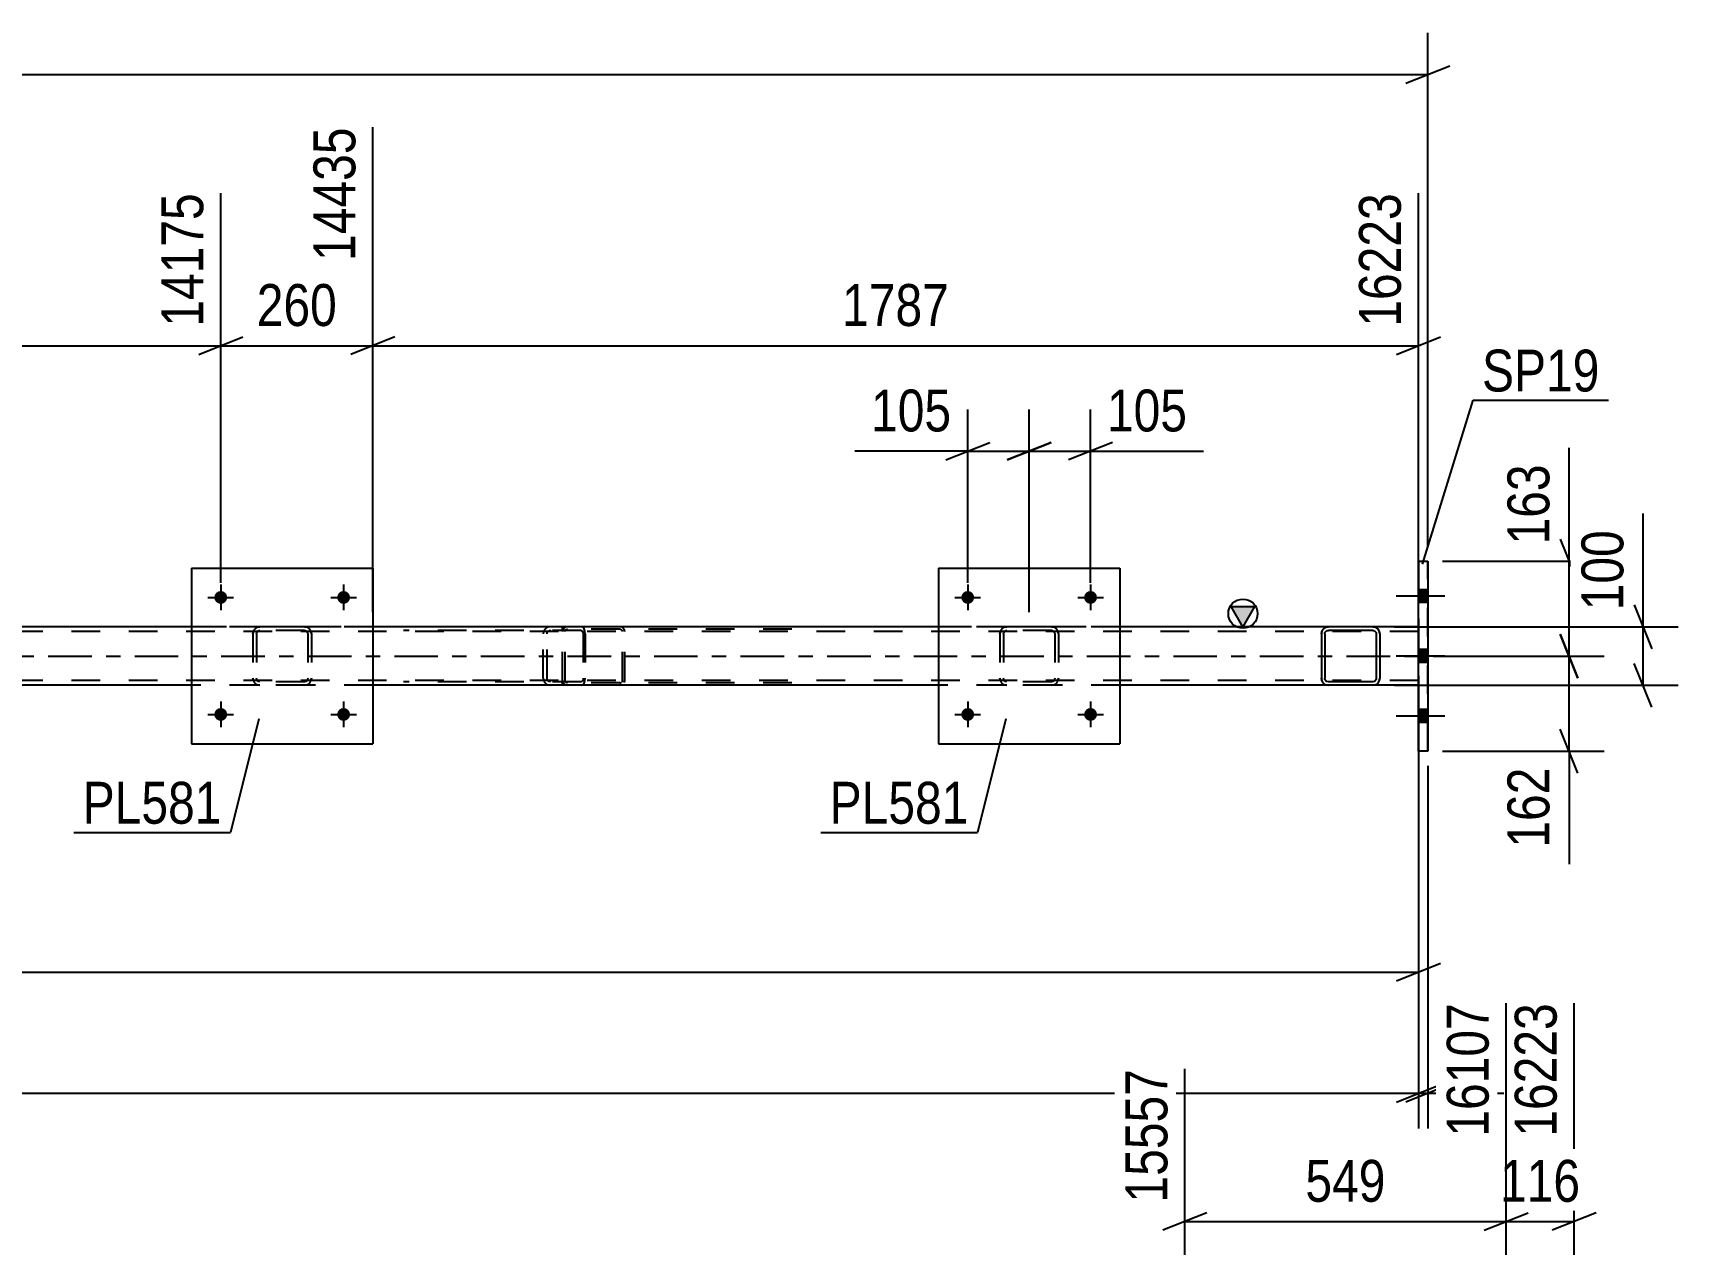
# Model space of a CAD drawing. Header units: millimetres. Extents: x 0 to 1766, y 0 to 560.
# Drawn here: x 1588.5 to 1701, y 475.1 to 557.9 of the extents above; entities that cross this region are included whole.
import ezdxf

# ---------------------------------------------------------------- set-up
doc = ezdxf.new("R2010")
doc.units = ezdxf.units.MM
doc.linetypes.add('DXK_LINE_DOT2', pattern=[3.9198, 1.9599, -1.9599])
doc.linetypes.add('DXK_LINE_DOT3', pattern=[5.9187, 2.979, -0.9799, 0.9799, -0.9799])
doc.styles.add('Arial Narrow', font='ARIALN.TTF', dxfattribs={"height": 0.2})

# ---------------------------------------------------------------- blocks, each defined once
blk = doc.blocks.new('Part-814185401-2621 - 2523')
at = {"color": 7, "linetype": 'DXK_LINE_DOT2'}
for p, q in [((1654.58, 516.8), (1654.62, 516.99)), ((1654.62, 516.99), (1654.58, 516.8)), ((1654.58, 516.8), (1654.58, 513.76)), ((1654.82, 516.8), (1654.84, 516.9)), ((1654.82, 516.8), (1654.82, 513.76)), ((1654.84, 516.9), (1654.89, 516.97)), ((1654.88, 517.25), (1655.06, 517.28)), ((1655.06, 517.28), (1654.88, 517.25)), ((1654.89, 516.97), (1654.97, 517.03)), ((1654.97, 517.03), (1655.06, 517.04)), ((1658.1, 517.28), (1655.06, 517.28)), ((1658.1, 517.04), (1655.06, 517.04)), ((1658.1, 517.28), (1658.28, 517.25)), ((1658.28, 517.25), (1658.1, 517.28)), ((1658.1, 517.04), (1658.19, 517.03)), ((1658.19, 517.03), (1658.27, 516.97)), ((1658.27, 516.97), (1658.32, 516.9)), ((1658.32, 516.9), (1658.34, 516.8)), ((1658.34, 516.8), (1658.34, 513.76)), ((1658.54, 516.99), (1658.58, 516.8)), ((1658.58, 516.8), (1658.54, 516.99)), ((1658.58, 516.8), (1658.58, 513.76)), ((1654.62, 513.58), (1654.58, 513.76)), ((1654.58, 513.76), (1654.62, 513.58)), ((1654.84, 513.67), (1654.82, 513.76)), ((1654.89, 513.59), (1654.84, 513.67)), ((1655.06, 513.28), (1654.88, 513.32)), ((1654.88, 513.32), (1655.06, 513.28)), ((1654.97, 513.54), (1654.89, 513.59)), ((1655.06, 513.52), (1654.97, 513.54)), ((1658.1, 513.52), (1655.06, 513.52)), ((1658.1, 513.28), (1655.06, 513.28)), ((1658.19, 513.54), (1658.1, 513.52)), ((1658.28, 513.32), (1658.1, 513.28)), ((1658.1, 513.28), (1658.28, 513.32)), ((1658.27, 513.59), (1658.19, 513.54)), ((1658.32, 513.67), (1658.27, 513.59)), ((1658.34, 513.76), (1658.32, 513.67)), ((1658.58, 513.76), (1658.54, 513.58)), ((1658.54, 513.58), (1658.58, 513.76))]:
    blk.add_line(p, q, dxfattribs=at)
for centre, start, end in [((1655.06, 516.8), 112.5, 157.5), ((1655.06, 516.8), 112.5, 157.5), ((1658.1, 516.8), 22.5, 67.5), ((1658.1, 516.8), 22.5, 67.5), ((1655.06, 513.76), 202.5, 247.5), ((1655.06, 513.76), 202.5, 247.5), ((1658.1, 513.76), 292.5, 337.5), ((1658.1, 513.76), 292.5, 337.5)]:
    blk.add_arc(centre, 0.48, start, end, dxfattribs=at)
blk = doc.blocks.new('Part-814185401-2629 - 2523')
at = {"color": 7, "linetype": 'DXK_LINE_DOT2'}
for p, q in [((1603.5, 516.8), (1603.54, 516.99)), ((1603.54, 516.99), (1603.5, 516.8)), ((1603.5, 516.8), (1603.5, 513.76)), ((1603.74, 516.8), (1603.76, 516.9)), ((1603.74, 516.8), (1603.74, 513.76)), ((1603.76, 516.9), (1603.81, 516.97)), ((1603.8, 517.25), (1603.98, 517.28)), ((1603.98, 517.28), (1603.8, 517.25)), ((1603.81, 516.97), (1603.89, 517.03)), ((1603.89, 517.03), (1603.98, 517.04)), ((1607.02, 517.28), (1603.98, 517.28)), ((1607.02, 517.04), (1603.98, 517.04)), ((1607.02, 517.28), (1607.2, 517.25)), ((1607.2, 517.25), (1607.02, 517.28)), ((1607.02, 517.04), (1607.11, 517.03)), ((1607.11, 517.03), (1607.19, 516.97)), ((1607.19, 516.97), (1607.24, 516.9)), ((1607.24, 516.9), (1607.26, 516.8)), ((1607.26, 516.8), (1607.26, 513.76)), ((1607.46, 516.99), (1607.5, 516.8)), ((1607.5, 516.8), (1607.46, 516.99)), ((1607.5, 516.8), (1607.5, 513.76)), ((1603.54, 513.58), (1603.5, 513.76)), ((1603.5, 513.76), (1603.54, 513.58)), ((1603.76, 513.67), (1603.74, 513.76)), ((1603.81, 513.59), (1603.76, 513.67)), ((1603.98, 513.28), (1603.8, 513.32)), ((1603.8, 513.32), (1603.98, 513.28)), ((1603.89, 513.54), (1603.81, 513.59)), ((1603.98, 513.52), (1603.89, 513.54)), ((1607.02, 513.52), (1603.98, 513.52)), ((1607.02, 513.28), (1603.98, 513.28)), ((1607.11, 513.54), (1607.02, 513.52)), ((1607.2, 513.32), (1607.02, 513.28)), ((1607.02, 513.28), (1607.2, 513.32)), ((1607.19, 513.59), (1607.11, 513.54)), ((1607.24, 513.67), (1607.19, 513.59)), ((1607.26, 513.76), (1607.24, 513.67)), ((1607.5, 513.76), (1607.46, 513.58)), ((1607.46, 513.58), (1607.5, 513.76))]:
    blk.add_line(p, q, dxfattribs=at)
at = {"color": 7, "linetype": 'DXK_LINE_DOT3'}
blk.add_line((1605.5, 515.28), (1605.5, 515.28), dxfattribs=at)
at = {"color": 7, "linetype": 'DXK_LINE_DOT2'}
for centre, start, end in [((1603.98, 516.8), 112.5, 157.5), ((1603.98, 516.8), 112.5, 157.5), ((1607.02, 516.8), 22.5, 67.5), ((1607.02, 516.8), 22.5, 67.5), ((1603.98, 513.76), 202.5, 247.5), ((1603.98, 513.76), 202.5, 247.5), ((1607.02, 513.76), 292.5, 337.5), ((1607.02, 513.76), 292.5, 337.5)]:
    blk.add_arc(centre, 0.48, start, end, dxfattribs=at)
blk = doc.blocks.new('Bolt-814185401-2565 - 2523')
at = {"linetype": 'Continuous'}
for points in [[(1601.74, 511.29, -1), (1600.86, 511.29, -1)], [(1610.14, 511.29, -1), (1609.26, 511.29, -1)]]:
    blk.add_hatch(color=1, dxfattribs=at).paths.add_polyline_path(points)
at = {"color": 1, "linetype": 'Continuous'}
for p, q in [((1601.3, 512.17), (1601.3, 510.41)), ((1609.7, 512.17), (1609.7, 510.41)), ((1600.42, 511.29), (1602.18, 511.29)), ((1608.82, 511.29), (1610.58, 511.29))]:
    blk.add_line(p, q, dxfattribs=at)
blk = doc.blocks.new('Bolt-814185401-2584 - 2523')
at = {"linetype": 'Continuous'}
for points in [[(1652.82, 511.29, -1), (1651.94, 511.29, -1)], [(1661.22, 511.29, -1), (1660.34, 511.29, -1)]]:
    blk.add_hatch(color=1, dxfattribs=at).paths.add_polyline_path(points)
at = {"color": 1, "linetype": 'Continuous'}
for p, q in [((1652.38, 512.17), (1652.38, 510.41)), ((1660.78, 512.17), (1660.78, 510.41)), ((1651.5, 511.29), (1653.26, 511.29)), ((1659.9, 511.29), (1661.66, 511.29))]:
    blk.add_line(p, q, dxfattribs=at)
blk = doc.blocks.new('Bolt-814185401-2566 - 2523')
at = {"linetype": 'Continuous'}
for points in [[(1601.74, 519.29, -1), (1600.86, 519.29, -1)], [(1610.14, 519.29, -1), (1609.26, 519.29, -1)]]:
    blk.add_hatch(color=1, dxfattribs=at).paths.add_polyline_path(points)
at = {"color": 1, "linetype": 'Continuous'}
for p, q in [((1601.3, 520.17), (1601.3, 518.41)), ((1609.7, 520.17), (1609.7, 518.41)), ((1600.42, 519.29), (1602.18, 519.29)), ((1608.82, 519.29), (1610.58, 519.29))]:
    blk.add_line(p, q, dxfattribs=at)
blk = doc.blocks.new('Part-814185401-2573 - 2523')
at = {"color": 2, "linetype": 'Continuous'}
for p, q in [((1676.59, 516.99), (1676.56, 516.8)), ((1676.56, 516.8), (1676.56, 513.76)), ((1676.8, 516.8), (1676.81, 516.9)), ((1676.8, 516.8), (1676.8, 513.76)), ((1676.81, 516.9), (1676.87, 516.97)), ((1677.04, 517.28), (1676.85, 517.25)), ((1676.87, 516.97), (1676.94, 517.03)), ((1676.94, 517.03), (1677.04, 517.04)), ((1680.08, 517.28), (1677.04, 517.28)), ((1680.08, 517.04), (1677.04, 517.04)), ((1680.26, 517.25), (1680.08, 517.28)), ((1680.08, 517.04), (1680.17, 517.03)), ((1680.17, 517.03), (1680.25, 516.97)), ((1680.25, 516.97), (1680.3, 516.9)), ((1680.3, 516.9), (1680.32, 516.8)), ((1680.32, 516.8), (1680.32, 513.76)), ((1680.56, 516.8), (1680.52, 516.99)), ((1680.56, 516.8), (1680.56, 513.76)), ((1676.56, 513.76), (1676.59, 513.58)), ((1676.81, 513.67), (1676.8, 513.76)), ((1676.87, 513.59), (1676.81, 513.67)), ((1676.85, 513.32), (1677.04, 513.28)), ((1676.94, 513.54), (1676.87, 513.59)), ((1677.04, 513.52), (1676.94, 513.54)), ((1680.08, 513.52), (1677.04, 513.52)), ((1680.08, 513.28), (1677.04, 513.28)), ((1680.17, 513.54), (1680.08, 513.52)), ((1680.08, 513.28), (1680.26, 513.32)), ((1680.25, 513.59), (1680.17, 513.54)), ((1680.3, 513.67), (1680.25, 513.59)), ((1680.32, 513.76), (1680.3, 513.67)), ((1680.52, 513.58), (1680.56, 513.76))]:
    blk.add_line(p, q, dxfattribs=at)
at = {"color": 7, "linetype": 'DXK_LINE_DOT2'}
for p, q in [((1676.56, 516.8), (1676.59, 516.99)), ((1676.85, 517.25), (1677.04, 517.28)), ((1680.08, 517.28), (1680.26, 517.25)), ((1680.52, 516.99), (1680.56, 516.8)), ((1676.59, 513.58), (1676.56, 513.76)), ((1677.04, 513.28), (1676.85, 513.32)), ((1680.26, 513.32), (1680.08, 513.28)), ((1680.56, 513.76), (1680.52, 513.58))]:
    blk.add_line(p, q, dxfattribs=at)
at = {"color": 2, "linetype": 'Continuous'}
for centre, start, end in [((1677.04, 516.8), 112.5, 157.5), ((1680.08, 516.8), 22.5, 67.5), ((1677.04, 513.76), 202.5, 247.5), ((1680.08, 513.76), 292.5, 337.5)]:
    blk.add_arc(centre, 0.48, start, end, dxfattribs=at)
at = {"color": 7, "linetype": 'DXK_LINE_DOT2'}
for centre, start, end in [((1677.04, 516.8), 112.5, 157.5), ((1680.08, 516.8), 22.5, 67.5), ((1677.04, 513.76), 202.5, 247.5), ((1680.08, 513.76), 292.5, 337.5)]:
    blk.add_arc(centre, 0.48, start, end, dxfattribs=at)
blk = doc.blocks.new('Bolt-814185401-2574 - 2523')
at = {"linetype": 'Continuous'}
for points in [[(1652.82, 519.29, -1), (1651.94, 519.29, -1)], [(1661.22, 519.29, -1), (1660.34, 519.29, -1)]]:
    blk.add_hatch(color=1, dxfattribs=at).paths.add_polyline_path(points)
at = {"color": 1, "linetype": 'Continuous'}
for p, q in [((1652.38, 520.17), (1652.38, 518.41)), ((1660.78, 520.17), (1660.78, 518.41)), ((1651.5, 519.29), (1653.26, 519.29)), ((1659.9, 519.29), (1661.66, 519.29))]:
    blk.add_line(p, q, dxfattribs=at)
blk = doc.blocks.new('Part-814185401-2589 - 2523')
at = {"color": 2, "linetype": 'Continuous'}
for p, q in [((1650.38, 521.28), (1650.38, 509.28)), ((1650.38, 521.28), (1662.78, 521.28)), ((1662.78, 521.28), (1662.78, 509.28)), ((1650.38, 509.28), (1662.78, 509.28))]:
    blk.add_line(p, q, dxfattribs=at)
blk = doc.blocks.new('Part-814185401-2599 - 2523')
at = {"color": 7, "linetype": 'DXK_LINE_DOT2'}
for p, q in [((1624.7, 517.09), (1624.67, 516.96)), ((1624.67, 513.6), (1624.67, 516.96)), ((1624.84, 516.96), (1624.86, 517.03)), ((1624.84, 513.6), (1624.84, 516.96)), ((1624.86, 517.03), (1624.89, 517.08)), ((1625.01, 517.28), (1624.88, 517.26)), ((1624.89, 517.08), (1624.95, 517.11)), ((1624.95, 517.11), (1625.01, 517.12)), ((1640.34, 517.28), (1625.01, 517.28)), ((1640.34, 517.12), (1625.01, 517.12)), ((1628.72, 517.26), (1628.59, 517.28)), ((1628.59, 517.12), (1628.65, 517.11)), ((1628.65, 517.11), (1628.68, 517.1)), ((1628.68, 517.1), (1628.71, 517.08)), ((1628.71, 517.08), (1628.75, 517.03)), ((1628.75, 517.03), (1628.76, 516.96)), ((1628.76, 513.6), (1628.76, 516.96)), ((1628.93, 516.96), (1628.9, 517.09)), ((1628.93, 513.6), (1628.93, 516.96)), ((1624.67, 513.6), (1624.7, 513.48)), ((1624.86, 513.54), (1624.84, 513.6)), ((1624.89, 513.49), (1624.86, 513.54)), ((1624.88, 513.31), (1625.01, 513.28)), ((1624.95, 513.46), (1624.89, 513.49)), ((1625.01, 513.44), (1624.95, 513.46)), ((1640.34, 513.44), (1625.01, 513.44)), ((1640.34, 513.28), (1625.01, 513.28)), ((1628.59, 513.44), (1628.65, 513.46)), ((1628.59, 513.28), (1628.72, 513.31)), ((1628.65, 513.46), (1628.68, 513.47)), ((1628.68, 513.47), (1628.71, 513.49)), ((1628.75, 513.54), (1628.71, 513.49)), ((1628.76, 513.6), (1628.75, 513.54)), ((1628.9, 513.48), (1628.93, 513.6))]:
    blk.add_line(p, q, dxfattribs=at)
for centre, start, end in [((1625, 516.95), 110.7583, 155.68), ((1628.6, 516.95), 24.32, 69.2417), ((1625, 513.62), 204.32, 249.2417)]:
    blk.add_arc(centre, 0.331, start, end, dxfattribs=at)
blk = doc.blocks.new('Part-814185401-2620 - 2523')
at = {"color": 2, "linetype": 'Continuous'}
for p, q in [((1599.3, 521.28), (1599.3, 509.28)), ((1599.3, 521.28), (1611.7, 521.28)), ((1611.7, 521.28), (1611.7, 509.28)), ((1599.3, 509.28), (1611.7, 509.28))]:
    blk.add_line(p, q, dxfattribs=at)
blk = doc.blocks.new('Part-814185401-2627 - 2523')
at = {"linetype": 'Continuous'}
blk.add_hatch(color=2, dxfattribs=at).paths.add_polyline_path([(1671.2, 517.28), (1670.4, 518.68), (1672, 518.68)])
at = {"color": 2, "linetype": 'Continuous'}
for p, q in [((1671.2, 517.28), (1670.4, 518.68)), ((1670.4, 518.68), (1672, 518.68)), ((1672, 518.68), (1671.2, 517.28)), ((1599.3, 517.28), (1560.62, 517.28)), ((1650.38, 517.28), (1611.7, 517.28)), ((1677.04, 517.28), (1662.78, 517.28)), ((1683.2, 517.28), (1680.08, 517.28)), ((1599.3, 513.28), (1560.62, 513.28)), ((1650.38, 513.28), (1611.7, 513.28)), ((1677.04, 513.28), (1662.78, 513.28)), ((1683.2, 513.28), (1680.08, 513.28))]:
    blk.add_line(p, q, dxfattribs=at)
at = {"color": 7, "linetype": 'DXK_LINE_DOT2'}
for p, q in [((1683.2, 516.96), (1080.49, 516.96)), ((1680.08, 517.28), (1139.57, 517.28)), ((1611.7, 517.28), (1599.3, 517.28)), ((1662.78, 517.28), (1650.38, 517.28)), ((1683.2, 513.28), (1683.2, 517.28)), ((1683.2, 517.28), (1683.2, 517.28)), ((1683.2, 517.28), (1683.2, 513.28)), ((1683.2, 516.96), (1683.2, 516.96)), ((1683.2, 513.6), (1080.49, 513.6)), ((1611.7, 513.28), (1599.3, 513.28)), ((1662.78, 513.28), (1650.38, 513.28)), ((1680.08, 513.28), (1677.04, 513.28)), ((1683.2, 513.6), (1683.2, 513.6)), ((1683.2, 513.28), (1683.2, 513.28))]:
    blk.add_line(p, q, dxfattribs=at)
at = {"color": 7, "linetype": 'DXK_LINE_DOT3'}
blk.add_line((1080.49, 515.28), (1683.2, 515.28), dxfattribs=at)
at = {"color": 2, "linetype": 'Continuous'}
blk.add_circle((1671.2, 518.18), 1, dxfattribs=at)
blk = doc.blocks.new('Bolt-814185401-2656 - 2523')
at = {"linetype": 'Continuous'}
for points in [[(1683.84, 518.94), (1683.84, 519.82), (1683.2, 519.82), (1683.2, 518.94)], [(1683.84, 518.94), (1683.84, 519.82), (1683.2, 519.82), (1683.2, 518.94)], [(1683.84, 518.94), (1683.84, 519.82), (1683.2, 519.82), (1683.2, 518.94)], [(1683.84, 514.84), (1683.84, 515.72), (1683.2, 515.72), (1683.2, 514.84)], [(1683.84, 514.84), (1683.84, 515.72), (1683.2, 515.72), (1683.2, 514.84)], [(1683.84, 510.74), (1683.84, 511.62), (1683.2, 511.62), (1683.2, 510.74)], [(1683.84, 510.74), (1683.84, 511.62), (1683.2, 511.62), (1683.2, 510.74)], [(1683.84, 510.74), (1683.84, 511.62), (1683.2, 511.62), (1683.2, 510.74)]]:
    blk.add_hatch(color=1, dxfattribs=at).paths.add_polyline_path(points)
at = {"color": 1, "linetype": 'Continuous'}
for p, q in [((1683.84, 519.82), (1683.2, 519.82)), ((1683.84, 519.82), (1683.2, 519.82)), ((1683.84, 519.82), (1683.2, 519.82)), ((1685, 519.38), (1681.68, 519.38)), ((1685, 519.38), (1681.68, 519.38)), ((1685, 519.38), (1681.68, 519.38)), ((1683.84, 518.94), (1683.2, 518.94)), ((1683.84, 518.94), (1683.2, 518.94)), ((1683.84, 518.94), (1683.2, 518.94)), ((1685, 515.28), (1681.68, 515.28)), ((1685, 515.28), (1681.68, 515.28)), ((1683.84, 515.72), (1683.2, 515.72)), ((1683.84, 515.72), (1683.2, 515.72)), ((1683.84, 514.84), (1683.2, 514.84)), ((1683.84, 514.84), (1683.2, 514.84)), ((1685, 511.18), (1681.68, 511.18)), ((1685, 511.18), (1681.68, 511.18)), ((1685, 511.18), (1681.68, 511.18)), ((1683.84, 511.62), (1683.2, 511.62)), ((1683.84, 511.62), (1683.2, 511.62)), ((1683.84, 511.62), (1683.2, 511.62)), ((1683.84, 510.74), (1683.2, 510.74)), ((1683.84, 510.74), (1683.2, 510.74)), ((1683.84, 510.74), (1683.2, 510.74))]:
    blk.add_line(p, q, dxfattribs=at)
blk = doc.blocks.new('Part-814185401-2771 - 2523')
at = {"color": 7, "linetype": 'DXK_LINE_DOT2'}
for p, q in [((1625.95, 517.28), (1613.79, 517.28)), ((1625.95, 517.04), (1613.79, 517.04)), ((1623.38, 516.94), (1623.35, 516.8)), ((1623.35, 513.76), (1623.35, 516.8)), ((1623.39, 516.99), (1623.38, 516.94)), ((1623.61, 516.8), (1623.62, 516.9)), ((1623.61, 513.76), (1623.61, 516.8)), ((1623.62, 516.9), (1623.68, 516.97)), ((1623.86, 517.28), (1623.66, 517.25)), ((1623.68, 516.97), (1623.76, 517.03)), ((1623.76, 517.03), (1623.86, 517.04)), ((1624.67, 517.04), (1624.67, 517.28)), ((1626.05, 517.25), (1625.95, 517.28)), ((1625.95, 517.04), (1626, 517.03)), ((1626, 517.03), (1626.04, 516.97)), ((1626.04, 516.97), (1626.07, 516.9)), ((1626.14, 517.14), (1626.05, 517.25)), ((1626.07, 516.9), (1626.08, 516.8)), ((1626.08, 516.8), (1626.08, 513.76)), ((1626.2, 516.99), (1626.14, 517.14)), ((1626.22, 516.8), (1626.2, 516.99)), ((1626.22, 516.8), (1626.22, 513.76)), ((1625.95, 513.52), (1613.79, 513.52)), ((1625.95, 513.28), (1613.79, 513.28)), ((1623.35, 513.76), (1623.37, 513.68)), ((1623.37, 513.68), (1623.39, 513.58)), ((1623.62, 513.67), (1623.61, 513.76)), ((1623.68, 513.59), (1623.62, 513.67)), ((1623.66, 513.32), (1623.86, 513.28)), ((1623.76, 513.54), (1623.68, 513.59)), ((1623.86, 513.52), (1623.76, 513.54)), ((1624.67, 513.28), (1624.67, 513.52)), ((1626, 513.54), (1625.95, 513.52)), ((1625.95, 513.28), (1626.05, 513.32)), ((1626.04, 513.59), (1626, 513.54)), ((1626.07, 513.67), (1626.04, 513.59)), ((1626.05, 513.32), (1626.14, 513.43)), ((1626.08, 513.76), (1626.07, 513.67)), ((1626.14, 513.43), (1626.2, 513.58)), ((1626.2, 513.58), (1626.22, 513.76))]:
    blk.add_line(p, q, dxfattribs=at)
for centre, start, end in [((1623.84, 516.79), 111.1941, 156.1506), ((1623.84, 513.78), 203.8494, 248.8059)]:
    blk.add_arc(centre, 0.492, start, end, dxfattribs=at)
blk = doc.blocks.new('Part-814185401-2797 - 2523')
at = {"color": 2, "linetype": 'Continuous'}
for p, q in [((1683.2, 521.78), (1683.2, 521.78)), ((1683.2, 521.78), (1683.84, 521.78)), ((1683.2, 508.78), (1683.2, 521.78)), ((1683.84, 521.78), (1683.84, 508.78)), ((1683.2, 508.78), (1683.2, 508.78)), ((1683.84, 508.78), (1683.2, 508.78))]:
    blk.add_line(p, q, dxfattribs=at)
at = {"color": 7, "linetype": 'DXK_LINE_DOT2'}
for p, q in [((1683.2, 521.78), (1683.2, 508.78)), ((1683.84, 508.78), (1683.84, 521.78))]:
    blk.add_line(p, q, dxfattribs=at)
blk = doc.blocks.new('StraightDimension-814185401-11064 - 2523')
at = {"color": 7, "linetype": 'Continuous'}
for p, q in [((1652.38, 520.29), (1652.38, 532.14)), ((1656.58, 518.28), (1656.58, 532.14)), ((1652.38, 529.29), (1644.65, 529.29)), ((1652.38, 529.29), (1644.65, 529.29)), ((1650.88, 528.69), (1653.88, 529.89)), ((1652.38, 529.29), (1656.58, 529.29)), ((1658.08, 529.89), (1655.08, 528.69))]:
    blk.add_line(p, q, dxfattribs=at)
at = {"color": 0}
blk.add_wipeout([(1651.85, 530.04), (1651.85, 534.24), (1645.17, 534.24), (1645.17, 530.04)], dxfattribs=at)
at = {"color": 3, "style": 'Arial Narrow'}
blk.add_text('105', height=2.863, dxfattribs=at).set_placement((1645.77, 530.64))
blk = doc.blocks.new('StraightDimension-814185401-2884 - 2523')
at = {"color": 7, "linetype": 'Continuous'}
for p, q in [((1692.9, 516.78), (1694.1, 513.78)), ((1684.2, 515.28), (1695.9, 515.28)), ((1693.5, 508.78), (1693.5, 515.28)), ((1694.1, 507.28), (1692.9, 510.28)), ((1684.84, 508.78), (1695.9, 508.78)), ((1693.5, 508.78), (1693.5, 501.05)), ((1693.5, 508.78), (1693.5, 501.05))]:
    blk.add_line(p, q, dxfattribs=at)
at = {"color": 0}
blk.add_wipeout([(1692.75, 508.26), (1688.55, 508.26), (1688.55, 501.58), (1692.75, 501.58)], dxfattribs=at)
at = {"color": 3, "style": 'Arial Narrow'}
blk.add_text('162', height=2.863, rotation=90.0002, dxfattribs=at).set_placement((1692.15, 502.18))
blk = doc.blocks.new('StraightDimension-814185401-11063 - 2523')
at = {"color": 7, "linetype": 'Continuous'}
for p, q in [((1656.58, 518.28), (1656.58, 532.14)), ((1660.78, 520.29), (1660.78, 532.14)), ((1655.08, 528.69), (1658.08, 529.89)), ((1656.58, 529.29), (1660.78, 529.29)), ((1662.28, 529.89), (1659.28, 528.69)), ((1660.78, 529.29), (1668.51, 529.29)), ((1660.78, 529.29), (1668.51, 529.29))]:
    blk.add_line(p, q, dxfattribs=at)
at = {"color": 0}
blk.add_wipeout([(1667.99, 530.04), (1667.99, 534.24), (1661.3, 534.24), (1661.3, 530.04)], dxfattribs=at)
at = {"color": 3, "style": 'Arial Narrow'}
blk.add_text('105', height=2.863, dxfattribs=at).set_placement((1661.9, 530.64))
blk = doc.blocks.new('StraightDimension-814185401-2840 - 2523')
at = {"color": 7, "linetype": 'Continuous'}
for p, q in [((1683.2, 507.78), (1683.2, 482.99)), ((1683.84, 507.78), (1683.84, 482.99)), ((1681.7, 484.79), (1684.7, 485.99)), ((1685.34, 485.99), (1682.34, 484.79)), ((1683.2, 485.39), (1683.84, 485.39)), ((1683.84, 485.39), (1689.74, 485.39)), ((1683.84, 485.39), (1689.74, 485.39))]:
    blk.add_line(p, q, dxfattribs=at)
at = {"color": 0}
blk.add_wipeout([(1689.22, 486.14), (1689.22, 490.34), (1684.36, 490.34), (1684.36, 486.14)], dxfattribs=at)
at = {"color": 3, "style": 'Arial Narrow'}
blk.add_text('16', height=2.863, dxfattribs=at).set_placement((1684.96, 486.74))
blk = doc.blocks.new('StraightDimension-814185401-2850 - 2523')
at = {"color": 7, "linetype": 'Continuous'}
for p, q in [((1683.2, 507.78), (1683.2, 482.99)), ((1056.86, 485.39), (1683.2, 485.39)), ((1681.7, 484.79), (1684.7, 485.99))]:
    blk.add_line(p, q, dxfattribs=at)
blk = doc.blocks.new('StraightDimension-814185401-2871 - 2523')
at = {"color": 7, "linetype": 'Continuous'}
for p, q in [((1693.5, 521.78), (1693.5, 529.52)), ((1693.5, 521.78), (1693.5, 529.52)), ((1692.9, 523.28), (1694.1, 520.28)), ((1684.84, 521.78), (1695.9, 521.78)), ((1693.5, 515.28), (1693.5, 521.78)), ((1694.1, 513.78), (1692.9, 516.78)), ((1684.2, 515.28), (1695.9, 515.28))]:
    blk.add_line(p, q, dxfattribs=at)
at = {"color": 0}
blk.add_wipeout([(1692.75, 528.99), (1688.55, 528.99), (1688.55, 522.31), (1692.75, 522.31)], dxfattribs=at)
at = {"color": 3, "style": 'Arial Narrow'}
blk.add_text('163', height=2.863, rotation=90.0002, dxfattribs=at).set_placement((1692.15, 522.91))
blk = doc.blocks.new('StraightDimension-814185401-2935 - 2523')
at = {"color": 7, "linetype": 'Continuous'}
for p, q in [((1560.62, 518.28), (1560.62, 551.44)), ((1601.3, 520.29), (1601.3, 546.94)), ((1562.12, 537.1), (1559.12, 535.9)), ((1599.8, 535.9), (1602.8, 537.1)), ((1560.62, 536.5), (1601.3, 536.5))]:
    blk.add_line(p, q, dxfattribs=at)
at = {"color": 0}
blk.add_wipeout([(1585.22, 537.25), (1585.22, 541.45), (1576.7, 541.45), (1576.7, 537.25)], dxfattribs=at)
at = {"color": 3, "style": 'Arial Narrow'}
blk.add_text('1017', height=2.863, dxfattribs=at).set_placement((1577.3, 537.85))
at = {"color": 0, "linetype": 'Continuous'}
blk.add_wipeout([(1600.7, 547.54), (1596.5, 547.54), (1596.5, 537.2), (1600.7, 537.2)], dxfattribs=at)
at = {"color": 3, "linetype": 'Continuous', "style": 'Arial Narrow'}
blk.add_text('14175', height=2.863, rotation=90.0002, dxfattribs=at).set_placement((1600.1, 537.8))
blk = doc.blocks.new('StraightDimension-814185401-2953 - 2523')
at = {"color": 7, "linetype": 'Continuous'}
for p, q in [((1611.7, 518.28), (1611.7, 551.44)), ((1601.3, 520.29), (1601.3, 546.94)), ((1599.8, 535.9), (1602.8, 537.1)), ((1613.2, 537.1), (1610.2, 535.9)), ((1601.3, 536.5), (1611.7, 536.5))]:
    blk.add_line(p, q, dxfattribs=at)
at = {"color": 0}
blk.add_wipeout([(1609.84, 537.25), (1609.84, 541.45), (1603.16, 541.45), (1603.16, 537.25)], dxfattribs=at)
at = {"color": 3, "style": 'Arial Narrow'}
blk.add_text('260', height=2.863, dxfattribs=at).set_placement((1603.76, 537.85))
at = {"color": 0, "linetype": 'Continuous'}
blk.add_wipeout([(1611.1, 552.04), (1606.9, 552.04), (1606.9, 541.7), (1611.1, 541.7)], dxfattribs=at)
at = {"color": 3, "linetype": 'Continuous', "style": 'Arial Narrow'}
blk.add_text('14435', height=2.863, rotation=90.0002, dxfattribs=at).set_placement((1610.5, 542.3))
blk = doc.blocks.new('StraightDimension-814185401-2971 - 2523')
at = {"color": 7, "linetype": 'Continuous'}
for p, q in [((1611.7, 518.28), (1611.7, 551.44)), ((1683.2, 518.28), (1683.2, 546.94)), ((1613.2, 537.1), (1610.2, 535.9)), ((1681.7, 535.9), (1684.7, 537.1)), ((1611.7, 536.5), (1683.2, 536.5))]:
    blk.add_line(p, q, dxfattribs=at)
at = {"color": 0}
blk.add_wipeout([(1651.7, 537.25), (1651.7, 541.45), (1643.19, 541.45), (1643.19, 537.25)], dxfattribs=at)
at = {"color": 3, "style": 'Arial Narrow'}
blk.add_text('1787', height=2.863, dxfattribs=at).set_placement((1643.79, 537.85))
at = {"color": 0, "linetype": 'Continuous'}
blk.add_wipeout([(1682.6, 547.54), (1678.4, 547.54), (1678.4, 537.2), (1682.6, 537.2)], dxfattribs=at)
at = {"color": 3, "linetype": 'Continuous', "style": 'Arial Narrow'}
blk.add_text('16223', height=2.863, rotation=90.0002, dxfattribs=at).set_placement((1682, 537.8))
blk = doc.blocks.new('StraightDimension-814185401-3391 - 2523')
at = {"color": 7, "linetype": 'Continuous'}
for p, q in [((1683.2, 512.28), (1683.2, 491.28)), ((1681.7, 493.08), (1684.7, 494.28)), ((1117.84, 493.68), (1683.2, 493.68))]:
    blk.add_line(p, q, dxfattribs=at)
blk = doc.blocks.new('StraightDimension-814185401-3396 - 2523')
at = {"color": 7, "linetype": 'Continuous'}
for p, q in [((1683.84, 522.78), (1683.84, 557.89)), ((1056.22, 555.04), (1683.84, 555.04)), ((1682.34, 554.44), (1685.34, 555.64))]:
    blk.add_line(p, q, dxfattribs=at)
blk = doc.blocks.new('StraightDimension-814185401-3508 - 2523')
at = {"color": 7, "linetype": 'Continuous'}
for p, q in [((1698.56, 517.28), (1698.56, 525.02)), ((1698.56, 517.28), (1698.56, 525.02)), ((1697.96, 518.78), (1699.16, 515.78)), ((1681.56, 517.28), (1700.96, 517.28)), ((1698.56, 513.28), (1698.56, 517.28)), ((1699.16, 511.78), (1697.96, 514.78)), ((1681.56, 513.28), (1700.96, 513.28))]:
    blk.add_line(p, q, dxfattribs=at)
at = {"color": 0}
blk.add_wipeout([(1697.81, 524.49), (1693.61, 524.49), (1693.61, 517.81), (1697.81, 517.81)], dxfattribs=at)
at = {"color": 3, "style": 'Arial Narrow'}
blk.add_text('100', height=2.863, rotation=90.0002, dxfattribs=at).set_placement((1697.21, 518.41))
blk = doc.blocks.new('StraightDimension-814185401-4948 - 3531')
at = {"color": 7, "linetype": 'Continuous'}
for p, q in [((1689.2, 438.62), (1689.2, 491.56)), ((1693.85, 429.82), (1693.85, 491.56)), ((1687.7, 476.02), (1690.7, 477.22)), ((1695.35, 477.22), (1692.35, 476.02)), ((1689.2, 476.62), (1693.85, 476.62))]:
    blk.add_line(p, q, dxfattribs=at)
at = {"color": 0}
blk.add_wipeout([(1694.87, 477.37), (1694.87, 481.57), (1688.18, 481.57), (1688.18, 477.37)], dxfattribs=at)
at = {"color": 3, "style": 'Arial Narrow'}
blk.add_text('116', height=2.863, dxfattribs=at).set_placement((1688.78, 477.97))
at = {"color": 0, "linetype": 'Continuous'}
blk.add_wipeout([(1693.25, 492.16), (1689.05, 492.16), (1689.05, 481.82), (1693.25, 481.82)], dxfattribs=at)
at = {"color": 3, "linetype": 'Continuous', "style": 'Arial Narrow'}
blk.add_text('16223', height=2.863, rotation=90.0002, dxfattribs=at).set_placement((1692.65, 482.42))
blk = doc.blocks.new('StraightDimension-814185401-4956 - 3531')
at = {"color": 7, "linetype": 'Continuous'}
for p, q in [((1689.2, 438.62), (1689.2, 491.56)), ((1667.23, 437.66), (1667.23, 487.06)), ((1668.73, 477.22), (1665.73, 476.02)), ((1687.7, 476.02), (1690.7, 477.22)), ((1667.23, 476.62), (1689.2, 476.62))]:
    blk.add_line(p, q, dxfattribs=at)
at = {"color": 0, "linetype": 'Continuous'}
blk.add_wipeout([(1688.6, 492.16), (1684.4, 492.16), (1684.4, 481.82), (1688.6, 481.82)], dxfattribs=at)
at = {"color": 0}
blk.add_wipeout([(1681.56, 477.37), (1681.56, 481.57), (1674.87, 481.57), (1674.87, 477.37)], dxfattribs=at)
at = {"color": 3, "linetype": 'Continuous', "style": 'Arial Narrow'}
blk.add_text('16107', height=2.863, rotation=90.0002, dxfattribs=at).set_placement((1688, 482.42))
at = {"color": 3, "style": 'Arial Narrow'}
blk.add_text('549', height=2.863, dxfattribs=at).set_placement((1675.47, 477.97))
at = {"color": 0, "linetype": 'Continuous'}
blk.add_wipeout([(1666.63, 487.66), (1662.43, 487.66), (1662.43, 477.32), (1666.63, 477.32)], dxfattribs=at)
at = {"color": 3, "linetype": 'Continuous', "style": 'Arial Narrow'}
blk.add_text('15557', height=2.863, rotation=90.0002, dxfattribs=at).set_placement((1666.03, 477.92))
blk = doc.blocks.new('Mark-814185401-2585 - 2523')
at = {"color": 30, "linetype": 'Continuous'}
for p in [(1654.98, 511), (1642.34, 503.22)]:
    blk.add_line(p, (1653.04, 503.22), dxfattribs=at)
at = {"color": 0}
blk.add_wipeout([(1652.44, 503.82), (1652.44, 506.82), (1642.94, 506.82), (1642.94, 503.82)], dxfattribs=at)
blk.add_wipeout([(1652.44, 503.82), (1652.44, 506.82), (1642.94, 506.82), (1642.94, 503.82)], dxfattribs=at)
at = {"color": 3, "style": 'Arial Narrow'}
blk.add_text('PL581', height=2.863, dxfattribs=at).set_placement((1642.94, 503.82))
blk = doc.blocks.new('Mark-814185401-2616 - 2523')
at = {"color": 30, "linetype": 'Continuous'}
for p in [(1603.9, 511), (1591.26, 503.22)]:
    blk.add_line(p, (1601.96, 503.22), dxfattribs=at)
at = {"color": 0}
blk.add_wipeout([(1601.36, 503.82), (1601.36, 506.82), (1591.86, 506.82), (1591.86, 503.82)], dxfattribs=at)
blk.add_wipeout([(1601.36, 503.82), (1601.36, 506.82), (1591.86, 506.82), (1591.86, 503.82)], dxfattribs=at)
at = {"color": 3, "style": 'Arial Narrow'}
blk.add_text('PL581', height=2.863, dxfattribs=at).set_placement((1591.86, 503.82))
blk = doc.blocks.new('Mark-814185401-2793 - 2523')
at = {"color": 30, "linetype": 'Continuous'}
for p, q in [((1683.48, 521.56), (1686.95, 532.77)), ((1686.95, 532.77), (1696.19, 532.77))]:
    blk.add_line(p, q, dxfattribs=at)
at = {"color": 0}
blk.add_wipeout([(1695.59, 533.37), (1695.59, 536.37), (1687.55, 536.37), (1687.55, 533.37)], dxfattribs=at)
blk.add_wipeout([(1695.59, 533.37), (1695.59, 536.37), (1687.55, 536.37), (1687.55, 533.37)], dxfattribs=at)
at = {"color": 3, "style": 'Arial Narrow'}
blk.add_text('SP19', height=2.863, dxfattribs=at).set_placement((1687.55, 533.37))

msp = doc.modelspace()

# ---------------------------------------------------------------- block references
for name in ['Part-814185401-2620 - 2523', 'Part-814185401-2589 - 2523', 'Part-814185401-2797 - 2523', 'Bolt-814185401-2566 - 2523', 'Bolt-814185401-2574 - 2523', 'Bolt-814185401-2656 - 2523', 'Part-814185401-2627 - 2523', 'Part-814185401-2629 - 2523', 'Part-814185401-2771 - 2523', 'Part-814185401-2599 - 2523', 'Part-814185401-2621 - 2523', 'Part-814185401-2573 - 2523', 'Bolt-814185401-2565 - 2523', 'Bolt-814185401-2584 - 2523']:
    msp.add_blockref(name, (0, 0))

# ---------------------------------------------------------------- next in the draw order: block references
for name in ['StraightDimension-814185401-2935 - 2523', 'StraightDimension-814185401-11064 - 2523', 'StraightDimension-814185401-2884 - 2523']:
    msp.add_blockref(name, (0, 0))

# ---------------------------------------------------------------- next in the draw order: block references
for name in ['StraightDimension-814185401-2953 - 2523', 'StraightDimension-814185401-11063 - 2523', 'StraightDimension-814185401-2871 - 2523', 'StraightDimension-814185401-2840 - 2523']:
    msp.add_blockref(name, (0, 0))

# ---------------------------------------------------------------- next in the draw order: block references
for name in ['StraightDimension-814185401-2971 - 2523', 'StraightDimension-814185401-2850 - 2523', 'StraightDimension-814185401-4948 - 3531']:
    msp.add_blockref(name, (0, 0))

# ---------------------------------------------------------------- next in the draw order: block references
for name in ['StraightDimension-814185401-3396 - 2523', 'StraightDimension-814185401-3391 - 2523']:
    msp.add_blockref(name, (0, 0))

# ---------------------------------------------------------------- next in the draw order: block references
for name in ['StraightDimension-814185401-3508 - 2523', 'Mark-814185401-2616 - 2523', 'Mark-814185401-2585 - 2523', 'StraightDimension-814185401-4956 - 3531']:
    msp.add_blockref(name, (0, 0))

# ---------------------------------------------------------------- next in the draw order: block references
msp.add_blockref('Mark-814185401-2793 - 2523', (0, 0))

doc.saveas('drawing.dxf')
